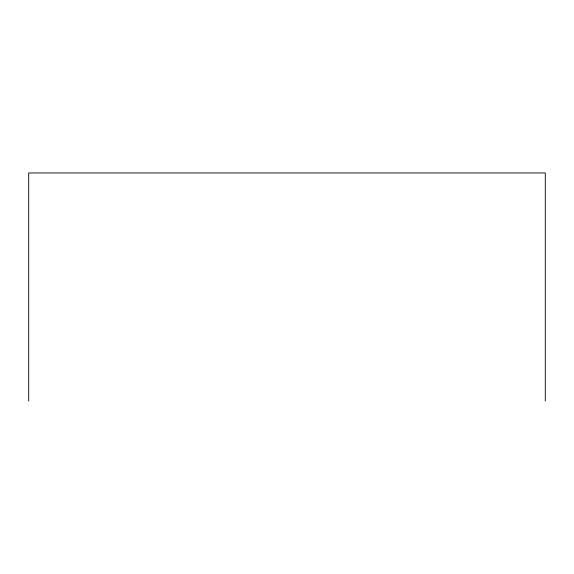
<?xml version="1.0" encoding="UTF-8"?>
<svg xmlns="http://www.w3.org/2000/svg" width="574" height="574" viewBox="0 0 574 574"><rect width="100%" height="100%" fill="white"/><g stroke="black" fill="none" stroke-linecap="round" stroke-linejoin="round"><path stroke-width="0.86" d="M545.3 401.054L545.3 172.946L28.7 172.946L28.7 401.054"/></g></svg>
